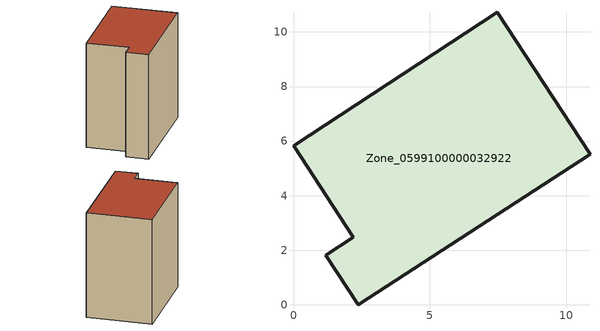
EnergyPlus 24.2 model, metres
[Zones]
Zone_0599100000032922
 floor ground (C_G): 1.19,1.81 2.2,2.47 0,5.83 7.48,10.72 10.87,5.51 2.37,0 z0
 wall outside (C_F): 2.2,2.47 1.19,1.81 2.37,0 10.87,5.51 7.48,10.72 0,5.83 2.2,2.47 z0:10.28
 roof outside (C_R): 7.48,10.72 0,5.83 2.2,2.47 1.19,1.81 2.37,0 10.87,5.51 z10.28
[BUILDING]
Pand.0599100000032922: North Axis=0; Terrain=City; Loads Convergence Tolerance Value=0.04; Temperature Convergence Tolerance Value=0.4; Solar Distribution=FullExterior; Maximum Number of Warmup Days=25; Minimum Number of Warmup Days=1
[Site:Location]
Rotterdam.The.Hague.AP_ZH_NLD Design_Conditions: Latitude=51.96; Longitude=4.45; Time Zone=1; Elevation=-4.5
[SITE:GROUNDTEMPERATURE:BUILDINGSURFACE]
18, 18, 18, 18, 18, 18, 18, 18, 18, 18, 18, 18
[MATERIAL] Thermal Absorptance=0.9; Solar Absorptance=0.7; Visible Absorptance=0.7
Name | Roughness | Thickness | Conductivity | Density | Specific Heat
G.TI.1946 | MediumSmooth | 0.15 | 1 | 540 | 1210
F.TI.1946 | Rough | 0.3 | 0.857143 | 1920 | 840
R.TI.1946 | MediumRough | 0.2 | 0.1 | 1500 | 1000
[CONSTRUCTION]
C_G: G.TI.1946
C_F: F.TI.1946
C_R: R.TI.1946
[ZONE]
Zone_0599100000032922: Type=1; Multiplier=1; Ceiling Height=Autocalculate; Volume=Autocalculate; Floor Area=autocalculate; Part of Total Floor Area=Yes
[ZONEINFILTRATION:DESIGNFLOWRATE]
Infil_Zone_0599100000032922: Zone or ZoneList or Space or SpaceList=Zone_0599100000032922; Schedule=AlwaysOn; Design Flow Rate Calculation Method=Flow/Area; Flow Rate per Floor Area=0.003; Constant Term Coefficient=1; Temperature Term Coefficient=0; Velocity Term Coefficient=0; Velocity Squared Term Coefficient=0
[HVACTEMPLATE:ZONE:IDEALLOADSAIRSYSTEM]
Zone_0599100000032922: Maximum Heating Supply Air Temperature=50; Minimum Cooling Supply Air Temperature=13; Maximum Heating Supply Air Humidity Ratio=0.0156; Minimum Cooling Supply Air Humidity Ratio=0.0077; Heating Limit=NoLimit; Cooling Limit=NoLimit; Dehumidification Control Type=ConstantSensibleHeatRatio; Cooling Sensible Heat Ratio=0.7; Dehumidification Setpoint=60; Humidification Control Type=None; Humidification Setpoint=30; Outdoor Air Method=None; Outdoor Air Flow Rate per Person=0.00944; Outdoor Air Flow Rate per Zone Floor Area=0; Outdoor Air Flow Rate per Zone=0; Demand Controlled Ventilation Type=None; Outdoor Air Economizer Type=NoEconomizer; Heat Recovery Type=None; Sensible Heat Recovery Effectiveness=0.7; Latent Heat Recovery Effectiveness=0.65
[ZONECONTROL:THERMOSTAT]
ThermostatControl_Zone_0599100000032922: Zone or ZoneList=Zone_0599100000032922; Control Type Schedule=DualSetpointControlType; Control 1=Thermostat_Zone_0599100000032922; Temperature Difference Between Cutout And Setpoint=0
[THERMOSTATSETPOINT:DUALSETPOINT]
Thermostat_Zone_0599100000032922: Heating Setpoint Temperature Schedule=HeatingSetpoint_Zone_0599100000032922; Cooling Setpoint Temperature Schedule=CoolingSetpoint_Zone_0599100000032922
[SCHEDULE:COMPACT]
HeatingSetpoint_Zone_0599100000032922: Through: 12/31, For: AllDays, Until: 24:00, 21
CoolingSetpoint_Zone_0599100000032922: Through: 12/31, For: AllDays, Until: 24:00, 24
DualSetpointControlType: Through: 12/31, For: AllDays, Until: 24:00, 4
AlwaysOn: Through: 12/31, For: AllDays, Until: 24:00, 1
